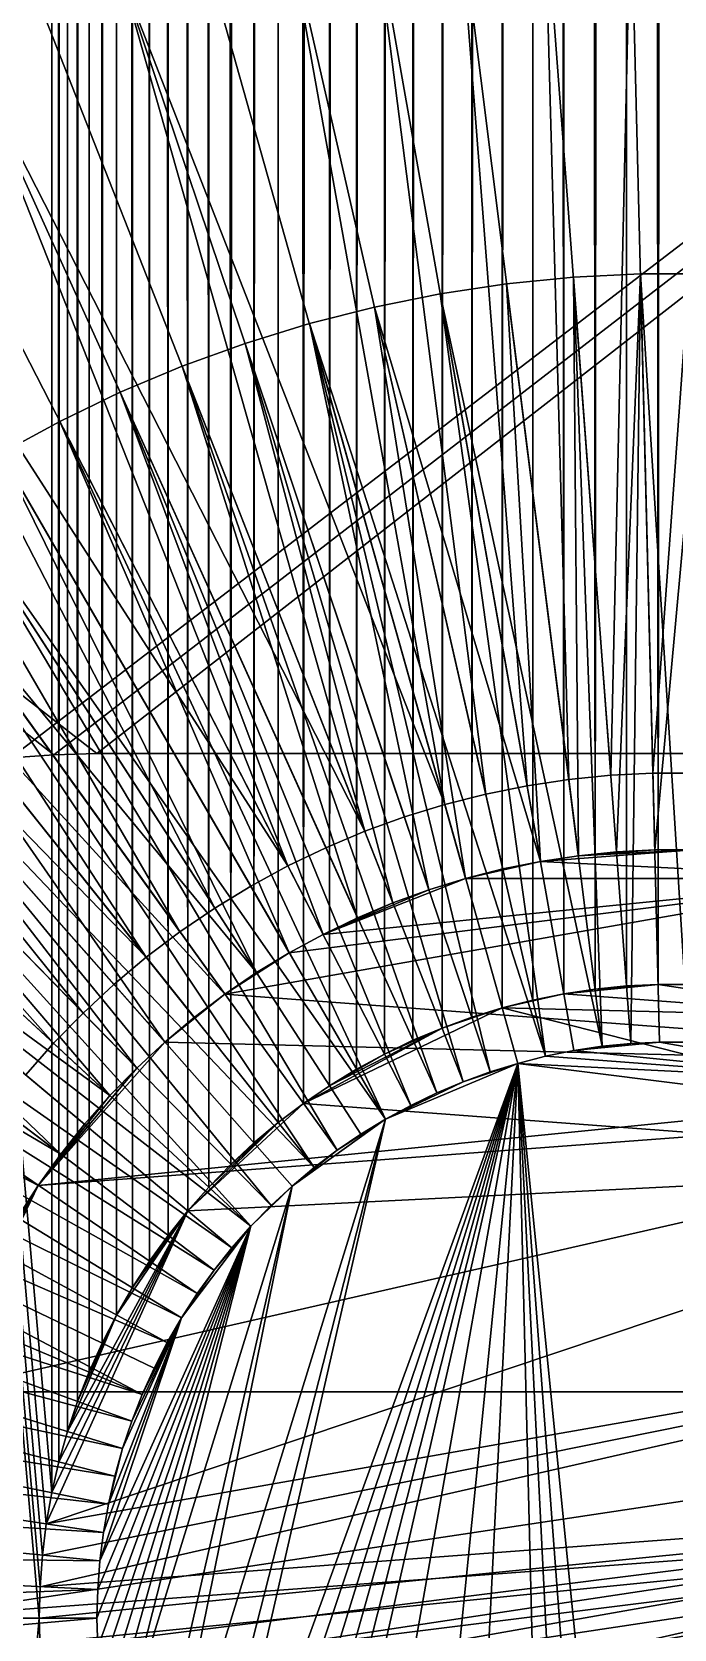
# Model space of a CAD drawing. Header units: millimetres. Extents: x 0 to 520, y -2 to 382.
# Drawn here: x 35.331 to 37, y 189.972 to 194.128 of the extents above; entities that cross this region are included whole.
import ezdxf

# ---------------------------------------------------------------- set-up
doc = ezdxf.new("R2010")
doc.units = ezdxf.units.MM

msp = doc.modelspace()

# ---------------------------------------------------------------- linework, layer by layer
at = {"layer": 'BRASS', "color": 52}
for points in [[(509.2, 369.2, 103), (10.8, 369.2, 103), (10.8, 10.8, 103)], [(509.2, 369.2, 103), (10.8, 10.8, 103), (509.2, 10.8, 103)], [(35.3827, 190.3269, 86), (20.5, 359.5, 86), (35.3827, 309.6731, 86)], [(35.3684, 190.2459, 86), (20.5, 359.5, 86), (35.3827, 190.3269, 86)], [(35.3582, 190.1643, 86), (20.5, 359.5, 86), (35.3684, 190.2459, 86)], [(35.3521, 190.0822, 86), (20.5, 359.5, 86), (35.3582, 190.1643, 86)], [(20.5, 20.5, 86), (20.5, 359.5, 86), (35.35, 190, 86)], [(35.35, 190, 86), (20.5, 359.5, 86), (35.3521, 190.0822, 86)], [(35.401, 190.4071, 86), (35.3827, 309.6731, 86), (35.401, 309.5929, 86)], [(35.3827, 190.3269, 86), (35.3827, 309.6731, 86), (35.401, 190.4071, 86)], [(35.401, 190.4071, 86), (35.401, 309.5929, 86), (35.4233, 309.5137, 86)], [(35.401, 190.4071, 86), (35.4233, 309.5137, 86), (35.4233, 190.4863, 86)], [(35.4495, 190.5643, 86), (35.4233, 309.5137, 86), (35.4495, 309.4357, 86)], [(35.4233, 190.4863, 86), (35.4233, 309.5137, 86), (35.4495, 190.5643, 86)], [(35.4495, 190.5643, 86), (35.4495, 309.4357, 86), (35.4796, 309.3591, 86)], [(35.4495, 190.5643, 86), (35.4796, 309.3591, 86), (35.4796, 190.6409, 86)], [(35.5134, 190.7159, 86), (35.4796, 309.3591, 86), (35.5134, 309.2841, 86)], [(35.4796, 190.6409, 86), (35.4796, 309.3591, 86), (35.5134, 190.7159, 86)], [(35.5134, 190.7159, 86), (35.5134, 309.2841, 86), (35.5509, 309.2109, 86)], [(35.5134, 190.7159, 86), (35.5509, 309.2109, 86), (35.5509, 190.7891, 86)], [(35.5921, 190.8604, 86), (35.5509, 309.2109, 86), (35.5921, 309.1396, 86)], [(35.5509, 190.7891, 86), (35.5509, 309.2109, 86), (35.5921, 190.8604, 86)], [(35.6367, 190.9295, 86), (35.5921, 309.1396, 86), (35.6367, 309.0705, 86)], [(35.5921, 190.8604, 86), (35.5921, 309.1396, 86), (35.6367, 190.9295, 86)], [(35.6847, 190.9963, 86), (35.6367, 309.0705, 86), (35.6847, 309.0037, 86)], [(35.6367, 190.9295, 86), (35.6367, 309.0705, 86), (35.6847, 190.9963, 86)], [(35.736, 191.0606, 86), (35.6847, 309.0037, 86), (35.736, 308.9394, 86)], [(35.6847, 190.9963, 86), (35.6847, 309.0037, 86), (35.736, 191.0606, 86)], [(35.7905, 191.1223, 86), (35.736, 308.9394, 86), (35.7905, 308.8777, 86)], [(35.736, 191.0606, 86), (35.736, 308.9394, 86), (35.7905, 191.1223, 86)], [(35.7905, 191.1223, 86), (35.7905, 308.8777, 86), (35.8479, 191.1812, 86)], [(35.8479, 191.1812, 86), (35.7905, 308.8777, 86), (35.8479, 308.8188, 86)], [(35.8479, 308.8188, 86), (35.9082, 308.7629, 86), (35.8479, 191.1812, 86)], [(35.8479, 191.1812, 86), (35.9082, 308.7629, 86), (35.9082, 191.2371, 86)], [(35.9082, 308.7629, 86), (35.9712, 308.71, 86), (35.9082, 191.2371, 86)], [(35.9082, 191.2371, 86), (35.9712, 308.71, 86), (35.9712, 191.29, 86)], [(35.9712, 191.29, 86), (35.9712, 308.71, 86), (36.0368, 191.3397, 86)], [(35.9712, 308.71, 86), (36.0368, 308.6603, 86), (36.0368, 191.3397, 86)], [(36.0368, 308.6603, 86), (36.1048, 308.614, 86), (36.0368, 191.3397, 86)], [(36.0368, 191.3397, 86), (36.1048, 308.614, 86), (36.1048, 191.386, 86)], [(36.1048, 308.614, 86), (36.175, 308.5711, 86), (36.1048, 191.386, 86)], [(36.1048, 191.386, 86), (36.175, 308.5711, 86), (36.175, 191.4289, 86)], [(36.175, 308.5711, 86), (36.2473, 308.5317, 86), (36.175, 191.4289, 86)], [(36.175, 191.4289, 86), (36.2473, 308.5317, 86), (36.2473, 191.4683, 86)], [(36.2473, 308.5317, 86), (36.3214, 308.496, 86), (36.2473, 191.4683, 86)], [(36.2473, 191.4683, 86), (36.3214, 308.496, 86), (36.3214, 191.504, 86)], [(36.3214, 308.496, 86), (36.3972, 308.4641, 86), (36.3214, 191.504, 86)], [(36.3214, 191.504, 86), (36.3972, 308.4641, 86), (36.3972, 191.5359, 86)], [(36.3972, 308.4641, 86), (36.4745, 308.4359, 86), (36.3972, 191.5359, 86)], [(36.3972, 191.5359, 86), (36.4745, 308.4359, 86), (36.4745, 191.5641, 86)], [(36.4745, 308.4359, 86), (36.5531, 308.4117, 86), (36.4745, 191.5641, 86)], [(36.4745, 191.5641, 86), (36.5531, 308.4117, 86), (36.5531, 191.5883, 86)], [(36.5531, 308.4117, 86), (36.6328, 308.3914, 86), (36.5531, 191.5883, 86)], [(36.5531, 191.5883, 86), (36.6328, 308.3914, 86), (36.6328, 191.6086, 86)], [(36.6328, 191.6086, 86), (36.6328, 308.3914, 86), (36.7135, 191.6249, 86)], [(36.6328, 308.3914, 86), (36.7135, 308.3751, 86), (36.7135, 191.6249, 86)], [(36.7135, 191.6249, 86), (36.7135, 308.3751, 86), (36.7948, 191.6372, 86)], [(36.7135, 308.3751, 86), (36.7948, 308.3628, 86), (36.7948, 191.6372, 86)], [(36.7948, 308.3628, 86), (36.8767, 308.3546, 86), (36.7948, 191.6372, 86)], [(36.7948, 191.6372, 86), (36.8767, 308.3546, 86), (36.8767, 191.6454, 86)], [(36.8767, 191.6454, 86), (36.8767, 308.3546, 86), (36.9589, 191.6495, 86)], [(36.8767, 308.3546, 86), (36.9589, 308.3505, 86), (36.9589, 191.6495, 86)], [(36.9589, 191.6495, 86), (37.0411, 308.3505, 86), (37.0411, 191.6495, 86)], [(36.9589, 308.3505, 86), (37.0411, 308.3505, 86), (36.9589, 191.6495, 86)], [(36.7948, 191.6372, 92), (36.9589, 191.6495, 92), (36.7135, 191.6249, 92)], [(36.9589, 191.6495, 92), (37.5255, 191.5641, 92), (36.7135, 191.6249, 92)], [(36.8767, 191.6454, 92), (36.9589, 191.6495, 92), (36.7948, 191.6372, 92)], [(36.8767, 191.6454, 86), (36.7948, 191.6372, 92), (36.7948, 191.6372, 86)], [(36.8767, 191.6454, 92), (36.7948, 191.6372, 92), (36.8767, 191.6454, 86)], [(36.9589, 191.6495, 86), (36.9589, 191.6495, 92), (36.8767, 191.6454, 86)], [(36.9589, 191.6495, 92), (36.8767, 191.6454, 92), (36.8767, 191.6454, 86)], [(37.0411, 191.6495, 86), (36.9589, 191.6495, 92), (36.9589, 191.6495, 86)], [(37.0411, 191.6495, 92), (36.9589, 191.6495, 92), (37.0411, 191.6495, 86)], [(37.0411, 191.6495, 92), (37.5255, 191.5641, 92), (36.9589, 191.6495, 92)], [(36.6328, 191.6086, 92), (36.7135, 191.6249, 92), (36.5531, 191.5883, 92)], [(36.7135, 191.6249, 92), (37.5255, 191.5641, 92), (36.5531, 191.5883, 92)], [(36.6328, 191.6086, 92), (36.5531, 191.5883, 92), (36.6328, 191.6086, 86)], [(36.6328, 191.6086, 86), (36.5531, 191.5883, 92), (36.5531, 191.5883, 86)], [(36.7135, 191.6249, 92), (36.6328, 191.6086, 92), (36.7135, 191.6249, 86)], [(36.7135, 191.6249, 86), (36.6328, 191.6086, 92), (36.6328, 191.6086, 86)], [(36.7948, 191.6372, 86), (36.7948, 191.6372, 92), (36.7135, 191.6249, 86)], [(36.7948, 191.6372, 92), (36.7135, 191.6249, 92), (36.7135, 191.6249, 86)], [(36.3972, 191.5359, 92), (36.5531, 191.5883, 92), (36.0368, 191.3397, 92)], [(36.5531, 191.5883, 92), (38.1521, 191.1812, 92), (36.0368, 191.3397, 92)], [(36.4745, 191.5641, 92), (36.5531, 191.5883, 92), (36.3972, 191.5359, 92)], [(36.4745, 191.5641, 92), (36.3972, 191.5359, 92), (36.4745, 191.5641, 86)], [(36.4745, 191.5641, 86), (36.3972, 191.5359, 92), (36.3972, 191.5359, 86)], [(36.5531, 191.5883, 92), (36.4745, 191.5641, 92), (36.5531, 191.5883, 86)], [(36.5531, 191.5883, 86), (36.4745, 191.5641, 92), (36.4745, 191.5641, 86)], [(37.5255, 191.5641, 92), (38.1521, 191.1812, 92), (36.5531, 191.5883, 92)], [(36.1048, 191.386, 92), (36.3972, 191.5359, 92), (36.0368, 191.3397, 92)], [(36.2473, 191.4683, 92), (36.3972, 191.5359, 92), (36.1048, 191.386, 92)], [(36.3214, 191.504, 92), (36.3972, 191.5359, 92), (36.2473, 191.4683, 92)], [(36.3972, 191.5359, 92), (36.3214, 191.504, 92), (36.3972, 191.5359, 86)], [(36.3972, 191.5359, 86), (36.3214, 191.504, 92), (36.3214, 191.504, 86)], [(36.3214, 191.504, 92), (36.2473, 191.4683, 92), (36.3214, 191.504, 86)], [(36.3214, 191.504, 86), (36.2473, 191.4683, 92), (36.2473, 191.4683, 86)], [(36.175, 191.4289, 92), (36.2473, 191.4683, 92), (36.1048, 191.386, 92)], [(36.2473, 191.4683, 92), (36.175, 191.4289, 92), (36.2473, 191.4683, 86)], [(36.2473, 191.4683, 86), (36.175, 191.4289, 92), (36.175, 191.4289, 86)], [(36.175, 191.4289, 86), (36.175, 191.4289, 92), (36.1048, 191.386, 86)], [(36.175, 191.4289, 92), (36.1048, 191.386, 92), (36.1048, 191.386, 86)], [(36.1048, 191.386, 92), (36.0368, 191.3397, 92), (36.1048, 191.386, 86)], [(36.1048, 191.386, 86), (36.0368, 191.3397, 92), (36.0368, 191.3397, 86)], [(35.9712, 191.29, 92), (36.0368, 191.3397, 92), (35.736, 191.0606, 92)], [(36.0368, 191.3397, 92), (38.1521, 191.1812, 92), (35.736, 191.0606, 92)], [(36.0368, 191.3397, 86), (36.0368, 191.3397, 92), (35.9712, 191.29, 86)], [(36.0368, 191.3397, 92), (35.9712, 191.29, 92), (35.9712, 191.29, 86)], [(35.7905, 191.1223, 92), (35.9712, 191.29, 92), (35.736, 191.0606, 92)], [(35.8479, 191.1812, 92), (35.9712, 191.29, 92), (35.7905, 191.1223, 92)], [(35.9082, 191.2371, 92), (35.9712, 191.29, 92), (35.8479, 191.1812, 92)], [(35.9712, 191.29, 86), (35.9712, 191.29, 92), (35.9082, 191.2371, 86)], [(35.9712, 191.29, 92), (35.9082, 191.2371, 92), (35.9082, 191.2371, 86)], [(35.9082, 191.2371, 86), (35.9082, 191.2371, 92), (35.8479, 191.1812, 86)], [(35.9082, 191.2371, 92), (35.8479, 191.1812, 92), (35.8479, 191.1812, 86)], [(35.3684, 190.2459, 92), (38.1521, 191.1812, 92), (38.4491, 190.7891, 92)], [(35.736, 191.0606, 92), (38.1521, 191.1812, 92), (35.3684, 190.2459, 92)], [(35.8479, 191.1812, 92), (35.7905, 191.1223, 92), (35.8479, 191.1812, 86)], [(35.8479, 191.1812, 86), (35.7905, 191.1223, 92), (35.7905, 191.1223, 86)], [(35.7905, 191.1223, 92), (35.736, 191.0606, 92), (35.7905, 191.1223, 86)], [(35.7905, 191.1223, 86), (35.736, 191.0606, 92), (35.736, 191.0606, 86)], [(35.3827, 190.3269, 92), (35.736, 191.0606, 92), (35.3684, 190.2459, 92)], [(35.401, 190.4071, 92), (35.736, 191.0606, 92), (35.3827, 190.3269, 92)], [(35.4233, 190.4863, 92), (35.736, 191.0606, 92), (35.401, 190.4071, 92)], [(35.5509, 190.7891, 92), (35.736, 191.0606, 92), (35.4233, 190.4863, 92)], [(35.5921, 190.8604, 92), (35.736, 191.0606, 92), (35.5509, 190.7891, 92)], [(35.6847, 190.9963, 92), (35.736, 191.0606, 92), (35.5921, 190.8604, 92)], [(35.736, 191.0606, 92), (35.6847, 190.9963, 92), (35.736, 191.0606, 86)], [(35.736, 191.0606, 86), (35.6847, 190.9963, 92), (35.6847, 190.9963, 86)], [(35.6367, 190.9295, 92), (35.6847, 190.9963, 92), (35.5921, 190.8604, 92)], [(35.6847, 190.9963, 92), (35.6367, 190.9295, 92), (35.6847, 190.9963, 86)], [(35.6847, 190.9963, 86), (35.6367, 190.9295, 92), (35.6367, 190.9295, 86)], [(35.6367, 190.9295, 92), (35.5921, 190.8604, 92), (35.6367, 190.9295, 86)], [(35.6367, 190.9295, 86), (35.5921, 190.8604, 92), (35.5921, 190.8604, 86)], [(35.5921, 190.8604, 92), (35.5509, 190.7891, 92), (35.5921, 190.8604, 86)], [(35.5921, 190.8604, 86), (35.5509, 190.7891, 92), (35.5509, 190.7891, 86)], [(35.3521, 190.0822, 92), (38.4491, 190.7891, 92), (38.6173, 190.3269, 92)], [(35.3582, 190.1643, 92), (38.4491, 190.7891, 92), (35.3521, 190.0822, 92)], [(35.3684, 190.2459, 92), (38.4491, 190.7891, 92), (35.3582, 190.1643, 92)], [(35.4495, 190.5643, 92), (35.5509, 190.7891, 92), (35.4233, 190.4863, 92)], [(35.4796, 190.6409, 92), (35.5509, 190.7891, 92), (35.4495, 190.5643, 92)], [(35.5134, 190.7159, 92), (35.5509, 190.7891, 92), (35.4796, 190.6409, 92)], [(35.5509, 190.7891, 92), (35.5134, 190.7159, 92), (35.5509, 190.7891, 86)], [(35.5509, 190.7891, 86), (35.5134, 190.7159, 92), (35.5134, 190.7159, 86)], [(35.5134, 190.7159, 92), (35.4796, 190.6409, 92), (35.5134, 190.7159, 86)], [(35.5134, 190.7159, 86), (35.4796, 190.6409, 92), (35.4796, 190.6409, 86)], [(35.4796, 190.6409, 92), (35.4495, 190.5643, 92), (35.4796, 190.6409, 86)], [(35.4796, 190.6409, 86), (35.4495, 190.5643, 92), (35.4495, 190.5643, 86)], [(35.4495, 190.5643, 86), (35.4495, 190.5643, 92), (35.4233, 190.4863, 86)], [(35.4495, 190.5643, 92), (35.4233, 190.4863, 92), (35.4233, 190.4863, 86)], [(35.4233, 190.4863, 86), (35.4233, 190.4863, 92), (35.401, 190.4071, 86)], [(35.4233, 190.4863, 92), (35.401, 190.4071, 92), (35.401, 190.4071, 86)], [(35.401, 190.4071, 86), (35.3827, 190.3269, 92), (35.3827, 190.3269, 86)], [(35.401, 190.4071, 92), (35.3827, 190.3269, 92), (35.401, 190.4071, 86)], [(35.3521, 190.0822, 92), (38.6173, 190.3269, 92), (35.35, 190, 92)], [(35.35, 190, 92), (38.6173, 190.3269, 92), (35.3521, 189.9178, 92)], [(35.3521, 189.9178, 92), (38.6173, 190.3269, 92), (35.3582, 189.8357, 92)], [(35.3582, 189.8357, 92), (38.6173, 190.3269, 92), (35.3684, 189.7541, 92)], [(35.3827, 190.3269, 86), (35.3827, 190.3269, 92), (35.3684, 190.2459, 86)], [(35.3827, 190.3269, 92), (35.3684, 190.2459, 92), (35.3684, 190.2459, 86)], [(35.3684, 189.7541, 92), (38.6173, 190.3269, 92), (35.401, 189.5929, 92)], [(35.401, 189.5929, 92), (38.6173, 190.3269, 92), (38.6479, 190.0822, 92)], [(35.3684, 190.2459, 86), (35.3684, 190.2459, 92), (35.3582, 190.1643, 86)], [(35.3684, 190.2459, 92), (35.3582, 190.1643, 92), (35.3582, 190.1643, 86)], [(35.3582, 190.1643, 92), (35.3521, 190.0822, 92), (35.3582, 190.1643, 86)], [(35.3582, 190.1643, 86), (35.3521, 190.0822, 92), (35.3521, 190.0822, 86)], [(35.3521, 190.0822, 92), (35.35, 190, 92), (35.3521, 190.0822, 86)], [(35.3521, 190.0822, 86), (35.35, 190, 92), (35.35, 190, 86)], [(35.401, 189.5929, 92), (38.6479, 190.0822, 92), (35.4796, 189.3591, 92)], [(35.4796, 189.3591, 92), (38.6479, 190.0822, 92), (35.5134, 189.2841, 92)], [(35.5134, 189.2841, 92), (38.6479, 190.0822, 92), (38.6479, 189.9178, 92)], [(20.5, 20.5, 86), (35.35, 190, 86), (35.3521, 189.9178, 86)], [(35.35, 190, 92), (35.3521, 189.9178, 92), (35.35, 190, 86)], [(35.35, 190, 86), (35.3521, 189.9178, 92), (35.3521, 189.9178, 86)]]:
    msp.add_3dface(points, dxfattribs=at)
at = {"layer": 'STEEL', "color": 8}
for points in [[(48, 202, 86), (20, 202, 86), (35.276, 192.2388, 86)], [(23, 202, 83), (35.3878, 192.2472, 83), (35.276, 192.2388, 83)], [(23, 202, 83), (35.5, 192.25, 83), (35.3878, 192.2472, 83)], [(23, 202, 83), (48, 202, 83), (35.5, 192.25, 83)], [(48, 202, 86), (35.276, 192.2388, 86), (35.3878, 192.2472, 86)], [(48, 202, 86), (35.3878, 192.2472, 86), (35.5, 192.25, 86)], [(48, 202, 86), (35.5, 192.25, 86), (38.5, 192.25, 86)], [(35.5, 192.25, 83), (48, 202, 83), (38.5, 192.25, 83)], [(36.6637, 194.4874, 83), (36.4405, 194.4651, 83), (36.7264, 192.1829, 83)], [(36.4405, 194.4651, 82), (36.6637, 194.4874, 82), (36.7264, 192.1829, 82)], [(36.8878, 194.4986, 83), (36.6637, 194.4874, 83), (36.8356, 192.1938, 83)], [(36.6637, 194.4874, 82), (36.8878, 194.4986, 82), (36.8356, 192.1938, 82)], [(36.6637, 194.4874, 83), (36.7264, 192.1829, 83), (36.8356, 192.1938, 83)], [(36.7264, 192.1829, 82), (36.6637, 194.4874, 82), (36.8356, 192.1938, 82)], [(36.8878, 194.4986, 83), (36.8356, 192.1938, 83), (36.9452, 192.1993, 83)], [(36.8356, 192.1938, 82), (36.8878, 194.4986, 82), (36.9452, 192.1993, 82)], [(37.1122, 194.4986, 83), (36.8878, 194.4986, 83), (36.9452, 192.1993, 83)], [(36.8878, 194.4986, 82), (37.1122, 194.4986, 82), (36.9452, 192.1993, 82)], [(37.1122, 194.4986, 83), (36.9452, 192.1993, 83), (37.0548, 192.1993, 83)], [(36.9452, 192.1993, 82), (37.1122, 194.4986, 82), (37.0548, 192.1993, 82)], [(36.2186, 194.4316, 83), (35.9987, 194.3872, 83), (36.5105, 192.1448, 83)], [(35.9987, 194.3872, 82), (36.2186, 194.4316, 82), (36.5105, 192.1448, 82)], [(36.4405, 194.4651, 83), (36.2186, 194.4316, 83), (36.618, 192.1666, 83)], [(36.2186, 194.4316, 82), (36.4405, 194.4651, 82), (36.618, 192.1666, 82)], [(36.2186, 194.4316, 83), (36.5105, 192.1448, 83), (36.618, 192.1666, 83)], [(36.5105, 192.1448, 82), (36.2186, 194.4316, 82), (36.618, 192.1666, 82)], [(36.4405, 194.4651, 83), (36.618, 192.1666, 83), (36.7264, 192.1829, 83)], [(36.618, 192.1666, 82), (36.4405, 194.4651, 82), (36.7264, 192.1829, 82)], [(35.9987, 194.3872, 83), (35.7812, 194.3318, 83), (36.4042, 192.1178, 83)], [(35.7812, 194.3318, 82), (35.9987, 194.3872, 82), (36.4042, 192.1178, 82)], [(35.9987, 194.3872, 83), (36.4042, 192.1178, 83), (36.5105, 192.1448, 83)], [(36.4042, 192.1178, 82), (35.9987, 194.3872, 82), (36.5105, 192.1448, 82)], [(35.7812, 194.3318, 83), (35.5668, 194.2657, 83), (36.4042, 192.1178, 83)], [(35.5668, 194.2657, 82), (35.7812, 194.3318, 82), (36.4042, 192.1178, 82)], [(35.5668, 194.2657, 83), (35.356, 194.1889, 83), (36.1962, 192.0479, 83)], [(35.356, 194.1889, 82), (35.5668, 194.2657, 82), (36.1962, 192.0479, 82)], [(35.5668, 194.2657, 83), (36.2993, 192.0854, 83), (36.4042, 192.1178, 83)], [(35.5668, 194.2657, 83), (36.1962, 192.0479, 83), (36.2993, 192.0854, 83)], [(36.2993, 192.0854, 82), (35.5668, 194.2657, 82), (36.4042, 192.1178, 82)], [(36.1962, 192.0479, 82), (35.5668, 194.2657, 82), (36.2993, 192.0854, 82)], [(35.1492, 194.1018, 83), (35.356, 194.1889, 83), (35.356, 194.1889, 82)], [(35.1492, 194.1018, 83), (35.356, 194.1889, 82), (35.1492, 194.1018, 82)], [(35.356, 194.1889, 83), (35.1492, 194.1018, 83), (36.1962, 192.0479, 83)], [(35.1492, 194.1018, 82), (35.356, 194.1889, 82), (36.1962, 192.0479, 82)], [(35.1492, 194.1018, 83), (34.9471, 194.0044, 83), (35.9963, 191.9577, 83)], [(34.9471, 194.0044, 82), (35.1492, 194.1018, 82), (35.9963, 191.9577, 82)], [(35.1492, 194.1018, 83), (36.0952, 192.0053, 83), (36.1962, 192.0479, 83)], [(35.1492, 194.1018, 83), (35.9963, 191.9577, 83), (36.0952, 192.0053, 83)], [(36.0952, 192.0053, 82), (35.1492, 194.1018, 82), (36.1962, 192.0479, 82)], [(35.9963, 191.9577, 82), (35.1492, 194.1018, 82), (36.0952, 192.0053, 82)], [(34.9471, 194.0044, 83), (34.75, 193.8971, 83), (35.9963, 191.9577, 83)], [(34.75, 193.8971, 82), (34.9471, 194.0044, 82), (35.9963, 191.9577, 82)], [(34.75, 193.8971, 83), (34.5585, 193.7801, 83), (35.8064, 191.8481, 83)], [(34.5585, 193.7801, 82), (34.75, 193.8971, 82), (35.8064, 191.8481, 82)], [(34.75, 193.8971, 83), (35.9, 191.9053, 83), (35.9963, 191.9577, 83)], [(34.75, 193.8971, 83), (35.8064, 191.8481, 83), (35.9, 191.9053, 83)], [(35.9, 191.9053, 82), (34.75, 193.8971, 82), (35.9963, 191.9577, 82)], [(35.8064, 191.8481, 82), (34.75, 193.8971, 82), (35.9, 191.9053, 82)], [(34.5585, 193.7801, 83), (34.3732, 193.6537, 83), (35.7158, 191.7863, 83)], [(34.3732, 193.6537, 82), (34.5585, 193.7801, 82), (35.7158, 191.7863, 82)], [(34.5585, 193.7801, 83), (35.7158, 191.7863, 83), (35.8064, 191.8481, 83)], [(35.7158, 191.7863, 82), (34.5585, 193.7801, 82), (35.8064, 191.8481, 82)], [(34.3732, 193.6537, 83), (34.1943, 193.5182, 83), (35.6283, 191.72, 83)], [(34.1943, 193.5182, 82), (34.3732, 193.6537, 82), (35.6283, 191.72, 82)], [(34.3732, 193.6537, 83), (35.6283, 191.72, 83), (35.7158, 191.7863, 83)], [(35.6283, 191.72, 82), (34.3732, 193.6537, 82), (35.7158, 191.7863, 82)], [(34.1943, 193.5182, 83), (34.0224, 193.374, 83), (35.6283, 191.72, 83)], [(34.0224, 193.374, 82), (34.1943, 193.5182, 82), (35.6283, 191.72, 82)], [(36.5648, 193.4728, 82), (36.3922, 193.4468, 82), (36.6527, 191.9696, 82)], [(36.5648, 193.4728, 82), (36.5648, 193.4728, 78.5), (36.3922, 193.4468, 78.5)], [(36.3922, 193.4468, 82), (36.5648, 193.4728, 82), (36.3922, 193.4468, 78.5)], [(36.3922, 193.4468, 78.5), (36.5648, 193.4728, 78.5), (36.8135, 191.4884, 78.5)], [(36.7384, 193.4902, 82), (36.5648, 193.4728, 82), (36.7513, 191.9845, 82)], [(36.7384, 193.4902, 82), (36.7384, 193.4902, 78.5), (36.5648, 193.4728, 78.5)], [(36.5648, 193.4728, 82), (36.7384, 193.4902, 82), (36.5648, 193.4728, 78.5)], [(36.5648, 193.4728, 78.5), (36.7384, 193.4902, 78.5), (36.8135, 191.4884, 78.5)], [(36.5648, 193.4728, 82), (36.6527, 191.9696, 82), (36.7513, 191.9845, 82)], [(36.9127, 193.4989, 82), (36.7384, 193.4902, 82), (36.8505, 191.9944, 82)], [(36.9127, 193.4989, 82), (36.9127, 193.4989, 78.5), (36.7384, 193.4902, 78.5)], [(36.7384, 193.4902, 82), (36.9127, 193.4989, 82), (36.7384, 193.4902, 78.5)], [(36.7384, 193.4902, 78.5), (36.9127, 193.4989, 78.5), (36.8879, 191.4958, 78.5)], [(36.7384, 193.4902, 82), (36.7513, 191.9845, 82), (36.8505, 191.9944, 82)], [(36.8135, 191.4884, 78.5), (36.7384, 193.4902, 78.5), (36.8879, 191.4958, 78.5)], [(36.9127, 193.4989, 82), (36.8505, 191.9944, 82), (36.9501, 191.9994, 82)], [(36.8879, 191.4958, 78.5), (36.9127, 193.4989, 78.5), (36.9626, 191.4995, 78.5)], [(37.0873, 193.4989, 82), (36.9127, 193.4989, 82), (36.9501, 191.9994, 82)], [(36.9127, 193.4989, 82), (37.0873, 193.4989, 78.5), (36.9127, 193.4989, 78.5)], [(36.9127, 193.4989, 82), (37.0873, 193.4989, 82), (37.0873, 193.4989, 78.5)], [(36.9626, 191.4995, 78.5), (36.9127, 193.4989, 78.5), (37.0374, 191.4995, 78.5)], [(36.9127, 193.4989, 78.5), (37.0873, 193.4989, 78.5), (37.0374, 191.4995, 78.5)], [(37.0873, 193.4989, 82), (36.9501, 191.9994, 82), (37.0499, 191.9994, 82)], [(36.3922, 193.4468, 82), (36.2212, 193.4122, 82), (36.6527, 191.9696, 82)], [(36.3922, 193.4468, 82), (36.3922, 193.4468, 78.5), (36.2212, 193.4122, 78.5)], [(36.2212, 193.4122, 82), (36.3922, 193.4468, 82), (36.2212, 193.4122, 78.5)], [(36.2212, 193.4122, 78.5), (36.3922, 193.4468, 78.5), (36.6662, 191.4624, 78.5)], [(36.7395, 191.4772, 78.5), (36.3922, 193.4468, 78.5), (36.8135, 191.4884, 78.5)], [(36.6662, 191.4624, 78.5), (36.3922, 193.4468, 78.5), (36.7395, 191.4772, 78.5)], [(36.2212, 193.4122, 82), (36.0521, 193.3692, 82), (36.4583, 191.9252, 82)], [(36.0521, 193.3692, 82), (36.2212, 193.4122, 82), (36.2212, 193.4122, 78.5)], [(36.0521, 193.3692, 82), (36.2212, 193.4122, 78.5), (36.0521, 193.3692, 78.5)], [(36.0521, 193.3692, 78.5), (36.2212, 193.4122, 78.5), (36.6662, 191.4624, 78.5)], [(36.2212, 193.4122, 82), (36.555, 191.9499, 82), (36.6527, 191.9696, 82)], [(36.2212, 193.4122, 82), (36.4583, 191.9252, 82), (36.555, 191.9499, 82)], [(34.0224, 193.374, 83), (33.8579, 193.2214, 83), (35.4639, 191.5749, 83)], [(33.8579, 193.2214, 82), (34.0224, 193.374, 82), (35.4639, 191.5749, 82)], [(34.0224, 193.374, 83), (35.5443, 191.6495, 83), (35.6283, 191.72, 83)], [(34.0224, 193.374, 83), (35.4639, 191.5749, 83), (35.5443, 191.6495, 83)], [(35.5443, 191.6495, 82), (34.0224, 193.374, 82), (35.6283, 191.72, 82)], [(35.4639, 191.5749, 82), (34.0224, 193.374, 82), (35.5443, 191.6495, 82)], [(36.0521, 193.3692, 82), (35.8853, 193.3177, 82), (36.363, 191.8959, 82)], [(36.0521, 193.3692, 82), (36.0521, 193.3692, 78.5), (35.8853, 193.3177, 78.5)], [(35.8853, 193.3177, 82), (36.0521, 193.3692, 82), (35.8853, 193.3177, 78.5)], [(35.8853, 193.3177, 78.5), (36.0521, 193.3692, 78.5), (36.5223, 191.4219, 78.5)], [(36.0521, 193.3692, 82), (36.363, 191.8959, 82), (36.4583, 191.9252, 82)], [(36.5937, 191.4439, 78.5), (36.0521, 193.3692, 78.5), (36.6662, 191.4624, 78.5)], [(36.5223, 191.4219, 78.5), (36.0521, 193.3692, 78.5), (36.5937, 191.4439, 78.5)], [(35.8853, 193.3177, 82), (35.7213, 193.2581, 82), (36.2693, 191.8617, 82)], [(35.7213, 193.2581, 82), (35.8853, 193.3177, 82), (35.8853, 193.3177, 78.5)], [(35.7213, 193.2581, 82), (35.8853, 193.3177, 78.5), (35.7213, 193.2581, 78.5)], [(35.7213, 193.2581, 78.5), (35.8853, 193.3177, 78.5), (36.452, 191.3963, 78.5)], [(35.8853, 193.3177, 82), (36.2693, 191.8617, 82), (36.363, 191.8959, 82)], [(36.452, 191.3963, 78.5), (35.8853, 193.3177, 78.5), (36.5223, 191.4219, 78.5)], [(35.7213, 193.2581, 82), (35.5605, 193.1903, 82), (36.1774, 191.823, 82)], [(35.5605, 193.1903, 82), (35.7213, 193.2581, 82), (35.7213, 193.2581, 78.5)], [(35.5605, 193.1903, 82), (35.7213, 193.2581, 78.5), (35.5605, 193.1903, 78.5)], [(35.5605, 193.1903, 78.5), (35.7213, 193.2581, 78.5), (36.3831, 191.3673, 78.5)], [(35.7213, 193.2581, 82), (36.1774, 191.823, 82), (36.2693, 191.8617, 82)], [(36.3831, 191.3673, 78.5), (35.7213, 193.2581, 78.5), (36.452, 191.3963, 78.5)], [(33.8579, 193.2214, 83), (33.7013, 193.0608, 83), (35.3873, 191.4964, 83)], [(33.7013, 193.0608, 82), (33.8579, 193.2214, 82), (35.3873, 191.4964, 82)], [(33.8579, 193.2214, 83), (35.3873, 191.4964, 83), (35.4639, 191.5749, 83)], [(35.3873, 191.4964, 82), (33.8579, 193.2214, 82), (35.4639, 191.5749, 82)], [(35.5605, 193.1903, 82), (35.4033, 193.1146, 82), (36.0876, 191.7797, 82)], [(35.4033, 193.1146, 82), (35.5605, 193.1903, 82), (35.5605, 193.1903, 78.5)], [(35.4033, 193.1146, 82), (35.5605, 193.1903, 78.5), (35.4033, 193.1146, 78.5)], [(35.4033, 193.1146, 78.5), (35.5605, 193.1903, 78.5), (36.3157, 191.3348, 78.5)], [(35.5605, 193.1903, 82), (36.0876, 191.7797, 82), (36.1774, 191.823, 82)], [(36.3157, 191.3348, 78.5), (35.5605, 193.1903, 78.5), (36.3831, 191.3673, 78.5)], [(35.4033, 193.1146, 82), (35.25, 193.0311, 82), (36, 191.7321, 82)], [(35.25, 193.0311, 82), (35.4033, 193.1146, 82), (35.4033, 193.1146, 78.5)], [(35.25, 193.0311, 82), (35.4033, 193.1146, 78.5), (35.25, 193.0311, 78.5)], [(35.25, 193.0311, 78.5), (35.4033, 193.1146, 78.5), (36.25, 191.299, 78.5)], [(35.4033, 193.1146, 82), (36, 191.7321, 82), (36.0876, 191.7797, 82)], [(36.25, 191.299, 78.5), (35.4033, 193.1146, 78.5), (36.3157, 191.3348, 78.5)], [(35.3873, 191.4964, 83), (33.7013, 193.0608, 83), (35.3147, 191.4141, 83)], [(33.7013, 193.0608, 82), (35.3873, 191.4964, 82), (35.3147, 191.4141, 82)], [(35.25, 193.0311, 82), (35.1011, 192.9401, 82), (35.9149, 191.6801, 82)], [(35.1011, 192.9401, 78.5), (35.25, 193.0311, 78.5), (36.25, 191.299, 78.5)], [(35.25, 193.0311, 82), (35.9149, 191.6801, 82), (36, 191.7321, 82)], [(35.1011, 192.9401, 82), (34.9569, 192.8418, 82), (35.9149, 191.6801, 82)], [(34.9569, 192.8418, 78.5), (35.1011, 192.9401, 78.5), (36.1244, 191.2179, 78.5)], [(36.1862, 191.26, 78.5), (35.1011, 192.9401, 78.5), (36.25, 191.299, 78.5)], [(36.1244, 191.2179, 78.5), (35.1011, 192.9401, 78.5), (36.1862, 191.26, 78.5)], [(34.9569, 192.8418, 82), (34.8178, 192.7364, 82), (35.8325, 191.6239, 82)], [(34.8178, 192.7364, 78.5), (34.9569, 192.8418, 78.5), (36.0648, 191.1727, 78.5)], [(34.9569, 192.8418, 82), (35.8325, 191.6239, 82), (35.9149, 191.6801, 82)], [(36.0648, 191.1727, 78.5), (34.9569, 192.8418, 78.5), (36.1244, 191.2179, 78.5)], [(34.8178, 192.7364, 82), (34.6841, 192.6242, 82), (35.6766, 191.4996, 82)], [(34.6841, 192.6242, 78.5), (34.8178, 192.7364, 78.5), (36.0648, 191.1727, 78.5)], [(34.8178, 192.7364, 82), (35.753, 191.5637, 82), (35.8325, 191.6239, 82)], [(34.8178, 192.7364, 82), (35.6766, 191.4996, 82), (35.753, 191.5637, 82)], [(34.6841, 192.6242, 82), (34.5562, 192.5055, 82), (35.6035, 191.4317, 82)], [(34.5562, 192.5055, 78.5), (34.6841, 192.6242, 78.5), (35.9526, 191.0738, 78.5)], [(34.6841, 192.6242, 82), (35.6035, 191.4317, 82), (35.6766, 191.4996, 82)], [(36.0075, 191.1247, 78.5), (34.6841, 192.6242, 78.5), (36.0648, 191.1727, 78.5)], [(35.9526, 191.0738, 78.5), (34.6841, 192.6242, 78.5), (36.0075, 191.1247, 78.5)], [(34.5562, 192.5055, 82), (34.4343, 192.3806, 82), (35.5339, 191.3603, 82)], [(34.4343, 192.3806, 78.5), (34.5562, 192.5055, 78.5), (35.9004, 191.0203, 78.5)], [(34.5562, 192.5055, 82), (35.5339, 191.3603, 82), (35.6035, 191.4317, 82)], [(35.9004, 191.0203, 78.5), (34.5562, 192.5055, 78.5), (35.9526, 191.0738, 78.5)], [(35.5339, 191.3603, 82), (34.4343, 192.3806, 82), (34.3188, 192.2498, 82)], [(34.4343, 192.3806, 78.5), (35.9004, 191.0203, 78.5), (34.3188, 192.2498, 78.5)], [(35.4057, 191.2076, 82), (34.3188, 192.2498, 82), (34.21, 192.1133, 82)], [(34.3188, 192.2498, 78.5), (35.8509, 190.9642, 78.5), (34.21, 192.1133, 78.5)], [(35.4679, 191.2856, 82), (34.3188, 192.2498, 82), (35.4057, 191.2076, 82)], [(35.5339, 191.3603, 82), (34.3188, 192.2498, 82), (35.4679, 191.2856, 82)], [(34.3188, 192.2498, 78.5), (35.9004, 191.0203, 78.5), (35.8509, 190.9642, 78.5)], [(35.3878, 192.2472, 86), (35.276, 192.2388, 86), (35.3878, 192.2472, 83)], [(35.3878, 192.2472, 83), (35.276, 192.2388, 86), (35.276, 192.2388, 83)], [(35.5, 192.25, 86), (35.3878, 192.2472, 86), (35.5, 192.25, 83)], [(35.5, 192.25, 83), (35.3878, 192.2472, 86), (35.3878, 192.2472, 83)], [(38.5, 192.25, 83), (38.5, 192.25, 86), (35.5, 192.25, 83)], [(35.5, 192.25, 83), (38.5, 192.25, 86), (35.5, 192.25, 86)], [(36.7264, 192.1829, 82), (36.618, 192.1666, 83), (36.618, 192.1666, 82)], [(36.7264, 192.1829, 83), (36.618, 192.1666, 83), (36.7264, 192.1829, 82)], [(36.8356, 192.1938, 82), (36.7264, 192.1829, 83), (36.7264, 192.1829, 82)], [(36.8356, 192.1938, 83), (36.7264, 192.1829, 83), (36.8356, 192.1938, 82)], [(36.9452, 192.1993, 82), (36.9452, 192.1993, 83), (36.8356, 192.1938, 82)], [(36.9452, 192.1993, 83), (36.8356, 192.1938, 83), (36.8356, 192.1938, 82)], [(37.0548, 192.1993, 82), (36.9452, 192.1993, 83), (36.9452, 192.1993, 82)], [(37.0548, 192.1993, 83), (36.9452, 192.1993, 83), (37.0548, 192.1993, 82)], [(36.5105, 192.1448, 83), (36.4042, 192.1178, 83), (36.5105, 192.1448, 82)], [(36.5105, 192.1448, 82), (36.4042, 192.1178, 83), (36.4042, 192.1178, 82)], [(36.618, 192.1666, 82), (36.5105, 192.1448, 83), (36.5105, 192.1448, 82)], [(36.618, 192.1666, 83), (36.5105, 192.1448, 83), (36.618, 192.1666, 82)], [(35.4057, 191.2076, 82), (34.21, 192.1133, 82), (34.1082, 191.9716, 82)], [(34.21, 192.1133, 78.5), (35.8043, 190.9057, 78.5), (34.1082, 191.9716, 78.5)], [(34.21, 192.1133, 78.5), (35.8509, 190.9642, 78.5), (35.8043, 190.9057, 78.5)], [(36.4042, 192.1178, 83), (36.2993, 192.0854, 83), (36.4042, 192.1178, 82)], [(36.4042, 192.1178, 82), (36.2993, 192.0854, 83), (36.2993, 192.0854, 82)], [(36.2993, 192.0854, 83), (36.1962, 192.0479, 83), (36.2993, 192.0854, 82)], [(36.2993, 192.0854, 82), (36.1962, 192.0479, 83), (36.1962, 192.0479, 82)], [(36.1962, 192.0479, 83), (36.0952, 192.0053, 83), (36.1962, 192.0479, 82)], [(36.1962, 192.0479, 82), (36.0952, 192.0053, 83), (36.0952, 192.0053, 82)], [(36.0952, 192.0053, 83), (35.9963, 191.9577, 83), (36.0952, 192.0053, 82)], [(36.0952, 192.0053, 82), (35.9963, 191.9577, 83), (35.9963, 191.9577, 82)], [(37.0499, 191.9994, 90), (36.7513, 191.9845, 90), (36.6527, 191.9696, 90)], [(37.5417, 191.9252, 90), (37.0499, 191.9994, 90), (36.6527, 191.9696, 90)], [(36.6527, 191.9696, 90), (36.7513, 191.9845, 82), (36.6527, 191.9696, 82)], [(36.6527, 191.9696, 90), (36.7513, 191.9845, 90), (36.7513, 191.9845, 82)], [(36.9501, 191.9994, 90), (36.8505, 191.9944, 90), (36.7513, 191.9845, 90)], [(37.0499, 191.9994, 90), (36.9501, 191.9994, 90), (36.7513, 191.9845, 90)], [(36.7513, 191.9845, 90), (36.8505, 191.9944, 82), (36.7513, 191.9845, 82)], [(36.7513, 191.9845, 90), (36.8505, 191.9944, 90), (36.8505, 191.9944, 82)], [(36.9501, 191.9994, 90), (36.9501, 191.9994, 82), (36.8505, 191.9944, 82)], [(36.8505, 191.9944, 90), (36.9501, 191.9994, 90), (36.8505, 191.9944, 82)], [(36.9501, 191.9994, 90), (37.0499, 191.9994, 82), (36.9501, 191.9994, 82)], [(36.9501, 191.9994, 90), (37.0499, 191.9994, 90), (37.0499, 191.9994, 82)], [(35.3475, 191.1266, 82), (34.1082, 191.9716, 82), (34.0135, 191.825, 82)], [(34.1082, 191.9716, 78.5), (35.7606, 190.845, 78.5), (34.0135, 191.825, 78.5)], [(35.4057, 191.2076, 82), (34.1082, 191.9716, 82), (35.3475, 191.1266, 82)], [(34.1082, 191.9716, 78.5), (35.8043, 190.9057, 78.5), (35.7606, 190.845, 78.5)], [(35.9963, 191.9577, 82), (35.9963, 191.9577, 83), (35.9, 191.9053, 82)], [(35.9963, 191.9577, 83), (35.9, 191.9053, 83), (35.9, 191.9053, 82)], [(36.6527, 191.9696, 90), (36.555, 191.9499, 90), (36.4583, 191.9252, 90)], [(37.5417, 191.9252, 90), (36.6527, 191.9696, 90), (36.4583, 191.9252, 90)], [(36.4583, 191.9252, 90), (36.555, 191.9499, 90), (36.555, 191.9499, 82)], [(36.4583, 191.9252, 90), (36.555, 191.9499, 82), (36.4583, 191.9252, 82)], [(36.555, 191.9499, 90), (36.6527, 191.9696, 82), (36.555, 191.9499, 82)], [(36.555, 191.9499, 90), (36.6527, 191.9696, 90), (36.6527, 191.9696, 82)], [(35.9, 191.9053, 83), (35.8064, 191.8481, 83), (35.9, 191.9053, 82)], [(35.9, 191.9053, 82), (35.8064, 191.8481, 83), (35.8064, 191.8481, 82)], [(37.5417, 191.9252, 90), (36, 191.7321, 90), (35.8325, 191.6239, 90)], [(38.3965, 191.4317, 90), (37.5417, 191.9252, 90), (35.8325, 191.6239, 90)], [(37.5417, 191.9252, 90), (36.0876, 191.7797, 90), (36, 191.7321, 90)], [(36.4583, 191.9252, 90), (36.363, 191.8959, 90), (36.0876, 191.7797, 90)], [(37.5417, 191.9252, 90), (36.4583, 191.9252, 90), (36.0876, 191.7797, 90)], [(36.363, 191.8959, 90), (36.2693, 191.8617, 90), (36.0876, 191.7797, 90)], [(36.2693, 191.8617, 90), (36.363, 191.8959, 90), (36.363, 191.8959, 82)], [(36.2693, 191.8617, 90), (36.363, 191.8959, 82), (36.2693, 191.8617, 82)], [(36.363, 191.8959, 90), (36.4583, 191.9252, 90), (36.4583, 191.9252, 82)], [(36.363, 191.8959, 90), (36.4583, 191.9252, 82), (36.363, 191.8959, 82)], [(36.2693, 191.8617, 90), (36.1774, 191.823, 90), (36.0876, 191.7797, 90)], [(36.2693, 191.8617, 90), (36.2693, 191.8617, 82), (36.1774, 191.823, 82)], [(36.1774, 191.823, 90), (36.2693, 191.8617, 90), (36.1774, 191.823, 82)], [(34.0135, 191.825, 78.5), (35.7201, 190.7822, 78.5), (33.9262, 191.6739, 78.5)], [(35.3475, 191.1266, 82), (34.0135, 191.825, 82), (35.2934, 191.0429, 82)], [(34.0135, 191.825, 78.5), (35.7606, 190.845, 78.5), (35.7201, 190.7822, 78.5)], [(35.8064, 191.8481, 83), (35.7158, 191.7863, 83), (35.8064, 191.8481, 82)], [(35.8064, 191.8481, 82), (35.7158, 191.7863, 83), (35.7158, 191.7863, 82)], [(36.0876, 191.7797, 90), (36.1774, 191.823, 90), (36.1774, 191.823, 82)], [(36.0876, 191.7797, 90), (36.1774, 191.823, 82), (36.0876, 191.7797, 82)], [(35.7158, 191.7863, 83), (35.6283, 191.72, 83), (35.7158, 191.7863, 82)], [(35.7158, 191.7863, 82), (35.6283, 191.72, 83), (35.6283, 191.72, 82)], [(36.0876, 191.7797, 90), (36.0876, 191.7797, 82), (36, 191.7321, 82)], [(36, 191.7321, 90), (36.0876, 191.7797, 90), (36, 191.7321, 82)], [(36, 191.7321, 90), (35.9149, 191.6801, 90), (35.8325, 191.6239, 90)], [(35.9149, 191.6801, 90), (36, 191.7321, 90), (36, 191.7321, 82)], [(35.9149, 191.6801, 90), (36, 191.7321, 82), (35.9149, 191.6801, 82)], [(35.6283, 191.72, 82), (35.6283, 191.72, 83), (35.5443, 191.6495, 82)], [(35.6283, 191.72, 83), (35.5443, 191.6495, 83), (35.5443, 191.6495, 82)], [(33.9262, 191.6739, 78.5), (35.6827, 190.7174, 78.5), (33.8466, 191.5186, 78.5)], [(33.9262, 191.6739, 78.5), (35.7201, 190.7822, 78.5), (35.6827, 190.7174, 78.5)], [(35.5443, 191.6495, 83), (35.4639, 191.5749, 83), (35.5443, 191.6495, 82)], [(35.5443, 191.6495, 82), (35.4639, 191.5749, 83), (35.4639, 191.5749, 82)], [(35.8325, 191.6239, 90), (35.9149, 191.6801, 90), (35.9149, 191.6801, 82)], [(35.8325, 191.6239, 90), (35.9149, 191.6801, 82), (35.8325, 191.6239, 82)], [(35.8325, 191.6239, 90), (35.753, 191.5637, 90), (35.6766, 191.4996, 90)], [(38.3965, 191.4317, 90), (35.8325, 191.6239, 90), (35.6766, 191.4996, 90)], [(35.753, 191.5637, 90), (35.8325, 191.6239, 90), (35.8325, 191.6239, 82)], [(35.753, 191.5637, 90), (35.8325, 191.6239, 82), (35.753, 191.5637, 82)], [(35.4639, 191.5749, 83), (35.3873, 191.4964, 83), (35.4639, 191.5749, 82)], [(35.4639, 191.5749, 82), (35.3873, 191.4964, 83), (35.3873, 191.4964, 82)], [(35.753, 191.5637, 90), (35.753, 191.5637, 82), (35.6766, 191.4996, 82)], [(35.6766, 191.4996, 90), (35.753, 191.5637, 90), (35.6766, 191.4996, 82)], [(33.8466, 191.5186, 78.5), (35.6178, 190.5827, 78.5), (33.7748, 191.3595, 78.5)], [(33.8466, 191.5186, 78.5), (35.6485, 190.6508, 78.5), (35.6178, 190.5827, 78.5)], [(33.8466, 191.5186, 78.5), (35.6827, 190.7174, 78.5), (35.6485, 190.6508, 78.5)], [(35.3873, 191.4964, 82), (35.3873, 191.4964, 83), (35.3147, 191.4141, 82)], [(35.3873, 191.4964, 83), (35.3147, 191.4141, 83), (35.3147, 191.4141, 82)], [(35.6766, 191.4996, 90), (35.6035, 191.4317, 90), (35.3475, 191.1266, 90)], [(38.3965, 191.4317, 90), (35.6766, 191.4996, 90), (35.3475, 191.1266, 90)], [(35.6035, 191.4317, 90), (35.6766, 191.4996, 90), (35.6766, 191.4996, 82)], [(35.6035, 191.4317, 90), (35.6766, 191.4996, 82), (35.6035, 191.4317, 82)], [(36.7395, 191.4772, 78.5), (36.6662, 191.4624, 80.4), (36.6662, 191.4624, 78.5)], [(36.7395, 191.4772, 80.4), (36.6662, 191.4624, 80.4), (36.7395, 191.4772, 78.5)], [(36.7395, 191.4772, 80.4), (37.548, 191.3963, 80.4), (36.6662, 191.4624, 80.4)], [(36.8879, 191.4958, 80.4), (36.9626, 191.4995, 80.4), (36.7395, 191.4772, 80.4)], [(36.9626, 191.4995, 80.4), (37.548, 191.3963, 80.4), (36.7395, 191.4772, 80.4)], [(36.8135, 191.4884, 80.4), (36.8879, 191.4958, 80.4), (36.7395, 191.4772, 80.4)], [(36.8135, 191.4884, 78.5), (36.7395, 191.4772, 80.4), (36.7395, 191.4772, 78.5)], [(36.8135, 191.4884, 80.4), (36.7395, 191.4772, 80.4), (36.8135, 191.4884, 78.5)], [(36.8879, 191.4958, 78.5), (36.8135, 191.4884, 80.4), (36.8135, 191.4884, 78.5)], [(36.8879, 191.4958, 80.4), (36.8135, 191.4884, 80.4), (36.8879, 191.4958, 78.5)], [(36.9626, 191.4995, 78.5), (36.8879, 191.4958, 80.4), (36.8879, 191.4958, 78.5)], [(36.9626, 191.4995, 80.4), (36.8879, 191.4958, 80.4), (36.9626, 191.4995, 78.5)], [(37.0374, 191.4995, 78.5), (37.0374, 191.4995, 80.4), (36.9626, 191.4995, 78.5)], [(37.0374, 191.4995, 80.4), (36.9626, 191.4995, 80.4), (36.9626, 191.4995, 78.5)], [(37.0374, 191.4995, 80.4), (37.548, 191.3963, 80.4), (36.9626, 191.4995, 80.4)], [(36.25, 191.299, 80.4), (36.5937, 191.4439, 80.4), (35.7606, 189.155, 80.4)], [(35.7606, 189.155, 80.4), (36.5937, 191.4439, 80.4), (35.8043, 189.0943, 80.4)], [(35.8043, 189.0943, 80.4), (36.5937, 191.4439, 80.4), (35.8509, 189.0358, 80.4)], [(35.8509, 189.0358, 80.4), (36.5937, 191.4439, 80.4), (35.9004, 188.9797, 80.4)], [(35.9004, 188.9797, 80.4), (36.5937, 191.4439, 80.4), (35.9526, 188.9262, 80.4)], [(35.9526, 188.9262, 80.4), (36.5937, 191.4439, 80.4), (36.0075, 188.8753, 80.4)], [(36.0075, 188.8753, 80.4), (36.5937, 191.4439, 80.4), (36.1244, 188.7821, 80.4)], [(36.1244, 188.7821, 80.4), (36.5937, 191.4439, 80.4), (36.3157, 188.6652, 80.4)], [(36.452, 191.3963, 80.4), (36.5937, 191.4439, 80.4), (36.25, 191.299, 80.4)], [(36.3157, 188.6652, 80.4), (36.5937, 191.4439, 80.4), (36.452, 188.6037, 80.4)], [(36.5223, 191.4219, 80.4), (36.5937, 191.4439, 80.4), (36.452, 191.3963, 80.4)], [(36.452, 188.6037, 80.4), (36.5937, 191.4439, 80.4), (36.6662, 188.5376, 80.4)], [(36.5937, 191.4439, 80.4), (36.5223, 191.4219, 80.4), (36.5937, 191.4439, 78.5)], [(36.5937, 191.4439, 78.5), (36.5223, 191.4219, 80.4), (36.5223, 191.4219, 78.5)], [(36.6662, 191.4624, 80.4), (36.5937, 191.4439, 80.4), (36.6662, 191.4624, 78.5)], [(36.6662, 191.4624, 78.5), (36.5937, 191.4439, 80.4), (36.5937, 191.4439, 78.5)], [(36.6662, 191.4624, 80.4), (37.548, 191.3963, 80.4), (36.5937, 191.4439, 80.4)], [(36.6662, 188.5376, 80.4), (36.5937, 191.4439, 80.4), (36.7395, 188.5228, 80.4)], [(36.7395, 188.5228, 80.4), (36.5937, 191.4439, 80.4), (36.8135, 188.5116, 80.4)], [(36.8135, 188.5116, 80.4), (36.5937, 191.4439, 80.4), (36.8879, 188.5042, 80.4)], [(37.548, 191.3963, 80.4), (37.75, 191.299, 80.4), (36.5937, 191.4439, 80.4)], [(36.5937, 191.4439, 80.4), (37.75, 191.299, 80.4), (36.8879, 188.5042, 80.4)], [(35.6035, 191.4317, 90), (35.5339, 191.3603, 90), (35.3475, 191.1266, 90)], [(38.3965, 191.4317, 90), (35.3475, 191.1266, 90), (38.4661, 191.3603, 90)], [(35.5339, 191.3603, 90), (35.6035, 191.4317, 90), (35.6035, 191.4317, 82)], [(35.5339, 191.3603, 90), (35.6035, 191.4317, 82), (35.5339, 191.3603, 82)], [(36.3831, 191.3673, 80.4), (36.452, 191.3963, 80.4), (36.25, 191.299, 80.4)], [(36.452, 191.3963, 80.4), (36.3831, 191.3673, 80.4), (36.452, 191.3963, 78.5)], [(36.452, 191.3963, 78.5), (36.3831, 191.3673, 80.4), (36.3831, 191.3673, 78.5)], [(36.5223, 191.4219, 80.4), (36.452, 191.3963, 80.4), (36.5223, 191.4219, 78.5)], [(36.5223, 191.4219, 78.5), (36.452, 191.3963, 80.4), (36.452, 191.3963, 78.5)], [(33.7748, 191.3595, 78.5), (35.6178, 190.5827, 78.5), (33.7111, 191.1971, 78.5)], [(38.4661, 191.3603, 90), (35.0889, 190.5895, 90), (38.9111, 190.5895, 90)], [(38.4661, 191.3603, 90), (35.3475, 191.1266, 90), (35.0889, 190.5895, 90)], [(35.5339, 191.3603, 90), (35.4679, 191.2856, 90), (35.3475, 191.1266, 90)], [(35.5339, 191.3603, 90), (35.5339, 191.3603, 82), (35.4679, 191.2856, 82)], [(35.4679, 191.2856, 90), (35.5339, 191.3603, 90), (35.4679, 191.2856, 82)], [(36.3157, 191.3348, 80.4), (36.3831, 191.3673, 80.4), (36.25, 191.299, 80.4)], [(36.3831, 191.3673, 78.5), (36.3831, 191.3673, 80.4), (36.3157, 191.3348, 78.5)], [(36.3831, 191.3673, 80.4), (36.3157, 191.3348, 80.4), (36.3157, 191.3348, 78.5)], [(36.3157, 191.3348, 80.4), (36.25, 191.299, 80.4), (36.3157, 191.3348, 78.5)], [(36.3157, 191.3348, 78.5), (36.25, 191.299, 80.4), (36.25, 191.299, 78.5)], [(35.4679, 191.2856, 90), (35.4057, 191.2076, 90), (35.3475, 191.1266, 90)], [(35.4057, 191.2076, 90), (35.4679, 191.2856, 90), (35.4679, 191.2856, 82)], [(35.4057, 191.2076, 90), (35.4679, 191.2856, 82), (35.4057, 191.2076, 82)], [(36.0075, 191.1247, 80.4), (36.25, 191.299, 80.4), (35.6485, 189.3492, 80.4)], [(35.6485, 189.3492, 80.4), (36.25, 191.299, 80.4), (35.7201, 189.2178, 80.4)], [(35.7201, 189.2178, 80.4), (36.25, 191.299, 80.4), (35.7606, 189.155, 80.4)], [(36.1244, 191.2179, 80.4), (36.25, 191.299, 80.4), (36.0075, 191.1247, 80.4)], [(36.1862, 191.26, 80.4), (36.25, 191.299, 80.4), (36.1244, 191.2179, 80.4)], [(36.25, 191.299, 80.4), (36.1862, 191.26, 80.4), (36.25, 191.299, 78.5)], [(36.25, 191.299, 78.5), (36.1862, 191.26, 80.4), (36.1862, 191.26, 78.5)], [(36.8879, 188.5042, 80.4), (37.75, 191.299, 80.4), (37.0374, 188.5005, 80.4)], [(36.1862, 191.26, 78.5), (36.1862, 191.26, 80.4), (36.1244, 191.2179, 78.5)], [(36.1862, 191.26, 80.4), (36.1244, 191.2179, 80.4), (36.1244, 191.2179, 78.5)], [(33.7111, 191.1971, 78.5), (35.5905, 190.513, 78.5), (33.6555, 191.0316, 78.5)], [(33.7111, 191.1971, 78.5), (35.6178, 190.5827, 78.5), (35.5905, 190.513, 78.5)], [(35.3475, 191.1266, 90), (35.4057, 191.2076, 90), (35.4057, 191.2076, 82)], [(35.3475, 191.1266, 90), (35.4057, 191.2076, 82), (35.3475, 191.1266, 82)], [(36.0648, 191.1727, 80.4), (36.1244, 191.2179, 80.4), (36.0075, 191.1247, 80.4)], [(36.1244, 191.2179, 80.4), (36.0648, 191.1727, 80.4), (36.1244, 191.2179, 78.5)], [(36.1244, 191.2179, 78.5), (36.0648, 191.1727, 80.4), (36.0648, 191.1727, 78.5)], [(36.0648, 191.1727, 78.5), (36.0648, 191.1727, 80.4), (36.0075, 191.1247, 78.5)], [(36.0648, 191.1727, 80.4), (36.0075, 191.1247, 80.4), (36.0075, 191.1247, 78.5)], [(35.3475, 191.1266, 90), (35.1206, 190.684, 90), (35.0889, 190.5895, 90)], [(35.3475, 191.1266, 90), (35.1981, 190.8678, 90), (35.1206, 190.684, 90)], [(35.3475, 191.1266, 90), (35.2934, 191.0429, 90), (35.1981, 190.8678, 90)], [(35.2934, 191.0429, 90), (35.3475, 191.1266, 90), (35.3475, 191.1266, 82)], [(35.2934, 191.0429, 90), (35.3475, 191.1266, 82), (35.2934, 191.0429, 82)], [(35.5464, 189.6299, 80.4), (36.0075, 191.1247, 80.4), (35.6178, 189.4173, 80.4)], [(35.9004, 191.0203, 80.4), (36.0075, 191.1247, 80.4), (35.5464, 189.6299, 80.4)], [(35.6178, 189.4173, 80.4), (36.0075, 191.1247, 80.4), (35.6485, 189.3492, 80.4)], [(35.9526, 191.0738, 80.4), (36.0075, 191.1247, 80.4), (35.9004, 191.0203, 80.4)], [(36.0075, 191.1247, 78.5), (36.0075, 191.1247, 80.4), (35.9526, 191.0738, 78.5)], [(36.0075, 191.1247, 80.4), (35.9526, 191.0738, 80.4), (35.9526, 191.0738, 78.5)], [(35.9526, 191.0738, 80.4), (35.9004, 191.0203, 80.4), (35.9526, 191.0738, 78.5)], [(35.9526, 191.0738, 78.5), (35.9004, 191.0203, 80.4), (35.9004, 191.0203, 78.5)], [(33.6555, 191.0316, 78.5), (35.5666, 190.4421, 78.5), (33.6082, 190.8637, 78.5)], [(33.6555, 191.0316, 78.5), (35.5905, 190.513, 78.5), (35.5666, 190.4421, 78.5)], [(35.5019, 190.0748, 80.4), (35.9004, 191.0203, 80.4), (35.5, 190, 80.4)], [(35.5, 190, 80.4), (35.9004, 191.0203, 80.4), (35.5019, 189.9252, 80.4)], [(35.5075, 190.1494, 80.4), (35.9004, 191.0203, 80.4), (35.5019, 190.0748, 80.4)], [(35.5019, 189.9252, 80.4), (35.9004, 191.0203, 80.4), (35.5075, 189.8506, 80.4)], [(35.5075, 189.8506, 80.4), (35.9004, 191.0203, 80.4), (35.5168, 189.7764, 80.4)], [(35.7201, 190.7822, 80.4), (35.9004, 191.0203, 80.4), (35.5075, 190.1494, 80.4)], [(35.5168, 189.7764, 80.4), (35.9004, 191.0203, 80.4), (35.5297, 189.7028, 80.4)], [(35.5297, 189.7028, 80.4), (35.9004, 191.0203, 80.4), (35.5464, 189.6299, 80.4)], [(35.8043, 190.9057, 80.4), (35.9004, 191.0203, 80.4), (35.7201, 190.7822, 80.4)], [(35.8509, 190.9642, 80.4), (35.9004, 191.0203, 80.4), (35.8043, 190.9057, 80.4)], [(35.9004, 191.0203, 80.4), (35.8509, 190.9642, 80.4), (35.9004, 191.0203, 78.5)], [(35.9004, 191.0203, 78.5), (35.8509, 190.9642, 80.4), (35.8509, 190.9642, 78.5)], [(35.8509, 190.9642, 80.4), (35.8043, 190.9057, 80.4), (35.8509, 190.9642, 78.5)], [(35.8509, 190.9642, 78.5), (35.8043, 190.9057, 80.4), (35.8043, 190.9057, 78.5)], [(35.7606, 190.845, 80.4), (35.8043, 190.9057, 80.4), (35.7201, 190.7822, 80.4)], [(35.8043, 190.9057, 80.4), (35.7606, 190.845, 80.4), (35.8043, 190.9057, 78.5)], [(35.8043, 190.9057, 78.5), (35.7606, 190.845, 80.4), (35.7606, 190.845, 78.5)], [(33.6082, 190.8637, 78.5), (35.5464, 190.3701, 78.5), (33.5694, 190.6935, 78.5)], [(33.6082, 190.8637, 78.5), (35.5666, 190.4421, 78.5), (35.5464, 190.3701, 78.5)], [(35.7606, 190.845, 80.4), (35.7201, 190.7822, 80.4), (35.7606, 190.845, 78.5)], [(35.7606, 190.845, 78.5), (35.7201, 190.7822, 80.4), (35.7201, 190.7822, 78.5)], [(35.5168, 190.2236, 80.4), (35.7201, 190.7822, 80.4), (35.5075, 190.1494, 80.4)], [(35.5297, 190.2972, 80.4), (35.7201, 190.7822, 80.4), (35.5168, 190.2236, 80.4)], [(35.5666, 190.4421, 80.4), (35.7201, 190.7822, 80.4), (35.5297, 190.2972, 80.4)], [(35.5905, 190.513, 80.4), (35.7201, 190.7822, 80.4), (35.5666, 190.4421, 80.4)], [(35.6178, 190.5827, 80.4), (35.7201, 190.7822, 80.4), (35.5905, 190.513, 80.4)], [(35.6827, 190.7174, 80.4), (35.7201, 190.7822, 80.4), (35.6178, 190.5827, 80.4)], [(35.7201, 190.7822, 80.4), (35.6827, 190.7174, 80.4), (35.7201, 190.7822, 78.5)], [(35.7201, 190.7822, 78.5), (35.6827, 190.7174, 80.4), (35.6827, 190.7174, 78.5)], [(33.5694, 190.6935, 78.5), (35.5297, 190.2972, 78.5), (33.5391, 190.5216, 78.5)], [(33.5694, 190.6935, 78.5), (35.5464, 190.3701, 78.5), (35.5297, 190.2972, 78.5)], [(35.6485, 190.6508, 80.4), (35.6827, 190.7174, 80.4), (35.6178, 190.5827, 80.4)], [(35.6827, 190.7174, 80.4), (35.6485, 190.6508, 80.4), (35.6827, 190.7174, 78.5)], [(35.6827, 190.7174, 78.5), (35.6485, 190.6508, 80.4), (35.6485, 190.6508, 78.5)], [(35.6485, 190.6508, 80.4), (35.6178, 190.5827, 80.4), (35.6485, 190.6508, 78.5)], [(35.6485, 190.6508, 78.5), (35.6178, 190.5827, 80.4), (35.6178, 190.5827, 78.5)], [(38.9111, 190.5895, 90), (35, 190, 90), (38.9777, 190.2981, 90)], [(38.9111, 190.5895, 90), (35.0889, 190.5895, 90), (35, 190, 90)], [(35.6178, 190.5827, 80.4), (35.5905, 190.513, 80.4), (35.6178, 190.5827, 78.5)], [(35.6178, 190.5827, 78.5), (35.5905, 190.513, 80.4), (35.5905, 190.513, 78.5)], [(33.5391, 190.5216, 78.5), (35.5168, 190.2236, 78.5), (33.5174, 190.3485, 78.5)], [(33.5391, 190.5216, 78.5), (35.5297, 190.2972, 78.5), (35.5168, 190.2236, 78.5)], [(35.5905, 190.513, 78.5), (35.5905, 190.513, 80.4), (35.5666, 190.4421, 78.5)], [(35.5905, 190.513, 80.4), (35.5666, 190.4421, 80.4), (35.5666, 190.4421, 78.5)], [(35.5464, 190.3701, 80.4), (35.5666, 190.4421, 80.4), (35.5297, 190.2972, 80.4)], [(35.5666, 190.4421, 78.5), (35.5464, 190.3701, 80.4), (35.5464, 190.3701, 78.5)], [(35.5666, 190.4421, 80.4), (35.5464, 190.3701, 80.4), (35.5666, 190.4421, 78.5)], [(35.5464, 190.3701, 78.5), (35.5464, 190.3701, 80.4), (35.5297, 190.2972, 78.5)], [(35.5464, 190.3701, 80.4), (35.5297, 190.2972, 80.4), (35.5297, 190.2972, 78.5)], [(33.5174, 190.3485, 78.5), (35.5075, 190.1494, 78.5), (33.5044, 190.1745, 78.5)], [(33.5174, 190.3485, 78.5), (35.5168, 190.2236, 78.5), (35.5075, 190.1494, 78.5)], [(38.9777, 190.2981, 90), (35, 190, 90), (35.0025, 189.9003, 90)], [(38.9777, 190.2981, 90), (35.0025, 189.9003, 90), (35.0099, 189.8009, 90)], [(38.9777, 190.2981, 90), (35.0099, 189.8009, 90), (35.0223, 189.7019, 90)], [(38.9777, 190.2981, 90), (35.0223, 189.7019, 90), (35.0397, 189.6037, 90)], [(38.9777, 190.2981, 90), (35.0397, 189.6037, 90), (35.0618, 189.5065, 90)], [(38.9777, 190.2981, 90), (35.0618, 189.5065, 90), (35.0889, 189.4105, 90)], [(38.9777, 190.2981, 90), (35.0889, 189.4105, 90), (38.9975, 190.0997, 90)], [(35.5297, 190.2972, 78.5), (35.5168, 190.2236, 80.4), (35.5168, 190.2236, 78.5)], [(35.5297, 190.2972, 80.4), (35.5168, 190.2236, 80.4), (35.5297, 190.2972, 78.5)], [(35.5168, 190.2236, 78.5), (35.5168, 190.2236, 80.4), (35.5075, 190.1494, 78.5)], [(35.5168, 190.2236, 80.4), (35.5075, 190.1494, 80.4), (35.5075, 190.1494, 78.5)], [(33.5044, 190.1745, 78.5), (35.5019, 190.0748, 78.5), (33.5, 190, 78.5)], [(33.5044, 190.1745, 78.5), (35.5075, 190.1494, 78.5), (35.5019, 190.0748, 78.5)], [(35.5075, 190.1494, 80.4), (35.5019, 190.0748, 80.4), (35.5075, 190.1494, 78.5)], [(35.5075, 190.1494, 78.5), (35.5019, 190.0748, 80.4), (35.5019, 190.0748, 78.5)], [(33.5, 190, 78.5), (35.5019, 190.0748, 78.5), (35.5, 190, 78.5)], [(38.9975, 190.0997, 90), (35.0889, 189.4105, 90), (35.1206, 189.316, 90)], [(38.9975, 190.0997, 90), (35.1206, 189.316, 90), (35.157, 189.2231, 90)], [(38.9975, 190.0997, 90), (35.157, 189.2231, 90), (38.9901, 189.8009, 90)], [(35.5019, 190.0748, 78.5), (35.5019, 190.0748, 80.4), (35.5, 190, 78.5)], [(35.5019, 190.0748, 80.4), (35.5, 190, 80.4), (35.5, 190, 78.5)], [(33.5, 190, 78.5), (35.5, 190, 78.5), (33.5044, 189.8255, 78.5)], [(33.5044, 189.8255, 78.5), (35.5, 190, 78.5), (35.5019, 189.9252, 78.5)], [(35.5, 190, 80.4), (35.5019, 189.9252, 80.4), (35.5, 190, 78.5)], [(35.5, 190, 78.5), (35.5019, 189.9252, 80.4), (35.5019, 189.9252, 78.5)]]:
    msp.add_3dface(points, dxfattribs=at)

doc.saveas('drawing.dxf')
